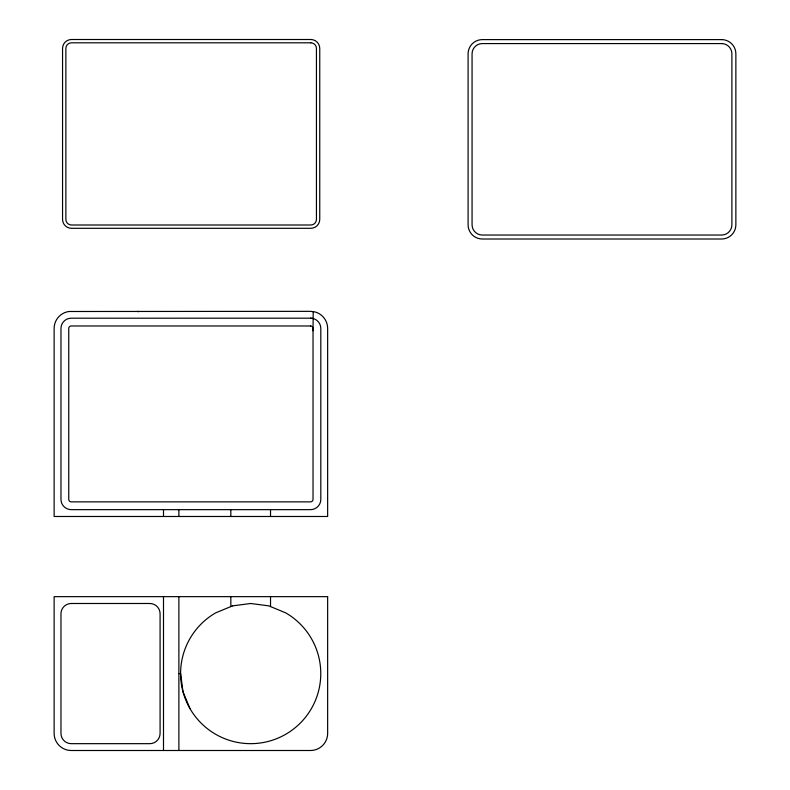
<?xml version="1.0" encoding="UTF-8"?>
<svg xmlns="http://www.w3.org/2000/svg" width="790" height="790" viewBox="0 0 790 790"><rect width="100%" height="100%" fill="white"/><g stroke="black" fill="none" stroke-linecap="round" stroke-linejoin="round"><path stroke-width="1.19" d="M313.028 330.783L313.205 311.922M310.549 318.192L71.228 318.192A10.26 10.26 0 0 0 60.968 328.443L60.968 499.389A10.26 10.26 0 0 0 71.228 509.649L310.549 509.649A10.26 10.26 0 0 0 320.809 499.389L320.809 328.443A10.26 10.26 0 0 0 310.549 318.192L313.205 318.538M178.886 673.574L180.594 673.574L182.984 691.714L189.985 708.62M270.526 509.649L270.526 516.482M270.526 596.648L270.526 606.582M230.838 509.649L230.838 516.482M230.838 596.648L230.838 606.582M178.886 509.649L178.886 516.482M178.886 596.648L178.886 750.5M163.5 509.649L163.5 516.482M163.5 596.648L163.5 750.5M137.677 311.576L137.677 311.349A1.284 1.284 0 0 1 138.586 311.724M232.546 605.871L215.64 612.882A70.083 70.083 0 0 0 196.996 718.624A70.083 70.083 0 0 0 304.377 718.624A70.083 70.083 0 0 0 285.723 612.882L268.827 605.871L250.687 603.491L232.546 605.871M68.997 311.497L66.804 311.932A17.094 17.094 0 0 0 54.135 328.443L54.135 516.482L327.643 516.482L327.643 328.443A17.094 17.094 0 0 0 314.973 311.932L310.549 311.349L68.997 311.497M310.816 39.5L71.495 39.5A8.937 8.937 0 0 0 62.558 48.437L62.558 219.383A8.937 8.937 0 0 0 71.495 228.31L310.816 228.31A8.937 8.937 0 0 0 319.752 219.383L319.752 48.437A8.937 8.937 0 0 0 310.816 39.5M721.635 39.609L482.315 39.609A14.23 14.23 0 0 0 468.095 53.829L468.095 224.775A14.23 14.23 0 0 0 482.315 239.005L721.635 239.005A14.23 14.23 0 0 0 735.865 224.775L735.865 53.829A14.23 14.23 0 0 0 721.635 39.609M310.816 42.808L71.495 42.808A5.629 5.629 0 0 0 65.866 48.437L65.866 219.383A5.629 5.629 0 0 0 71.495 225.002L310.816 225.002A5.629 5.629 0 0 0 316.444 219.383L316.444 48.437A5.629 5.629 0 0 0 310.816 42.808M721.635 43.578L482.315 43.578A10.26 10.26 0 0 0 472.065 53.829L472.065 224.775A10.26 10.26 0 0 0 482.315 235.035L721.635 235.035A10.26 10.26 0 0 0 731.895 224.775L731.895 53.829A10.26 10.26 0 0 0 721.635 43.578M310.549 325.974L71.228 325.974A2.479 2.479 0 0 0 68.76 328.443L68.76 499.389A2.479 2.479 0 0 0 71.228 501.867L310.549 501.867A2.479 2.479 0 0 0 313.028 499.389L313.028 328.443A2.479 2.479 0 0 0 310.549 325.974M327.643 596.648L54.135 596.648L54.135 733.406A17.094 17.094 0 0 0 71.228 750.5L310.549 750.5A17.094 17.094 0 0 0 327.643 733.406L327.643 596.648M149.823 603.491L71.228 603.491A10.26 10.26 0 0 0 60.968 613.741L60.968 733.406A10.26 10.26 0 0 0 71.228 743.667L149.823 743.667A10.26 10.26 0 0 0 160.084 733.406L160.084 613.741A10.26 10.26 0 0 0 149.823 603.491"/></g></svg>
